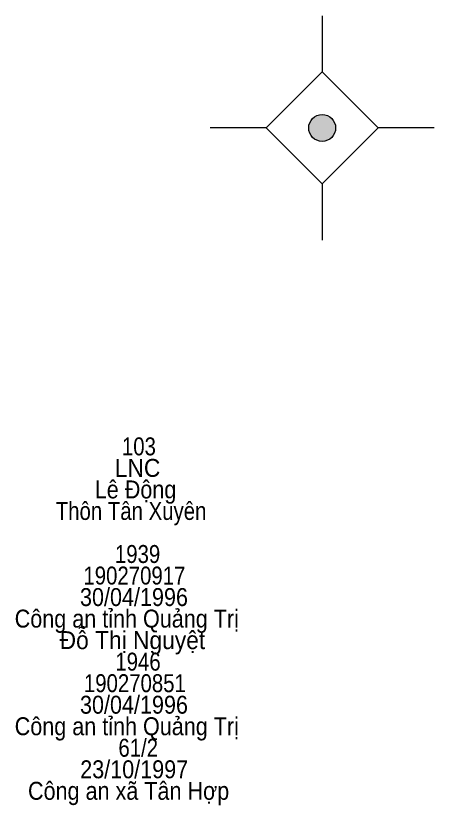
# Model space of a CAD drawing. Header units: metres. Extents: x 550999 to 552168, y 1840994 to 1841978.
# Drawn here: x 551774.5 to 551783.84, y 1841465.97 to 1841483.57 of the extents above; entities that cross this region are included whole.
import ezdxf
from ezdxf.enums import TextEntityAlignment as Align

# ---------------------------------------------------------------- set-up
doc = ezdxf.new("R2010")
doc.units = ezdxf.units.M
doc.header["$LTSCALE"] = 0.16
doc.layers.add('11', color=7, linetype='Continuous', lineweight=13)
doc.layers.add('15', color=7, linetype='Continuous')

msp = doc.modelspace()

# ---------------------------------------------------------------- hatches: boundary and pattern name
at = {"layer": '11'}
msp.add_hatch(color=256, dxfattribs=at).paths.add_polyline_path([(551781.6395, 1841481.07, 1), (551781.0395, 1841481.07, 1)])

# ---------------------------------------------------------------- linework, layer by layer
for p, q in [((551781.34, 1841483.57), (551781.34, 1841482.32)), ((551780.09, 1841481.07), (551778.84, 1841481.07)), ((551783.84, 1841481.07), (551782.59, 1841481.07)), ((551781.34, 1841479.82), (551781.34, 1841478.57))]:
    msp.add_line(p, q, dxfattribs=at)
msp.add_lwpolyline([(551781.34, 1841482.32), (551780.09, 1841481.07), (551781.34, 1841479.82), (551782.59, 1841481.07)], close=True, dxfattribs=at)
msp.add_circle((551781.3395, 1841481.07), 0.3, dxfattribs=at)

# ---------------------------------------------------------------- texts
at = {"layer": '15'}
for s, width, p in [('103', 0.85, (551777.25, 1841473.77)), ('LNC', 0.95, (551777.22, 1841473.29)), ('Lê Động', 0.9, (551777.175, 1841472.81)), ('Thôn Tân Xuyên', 0.85, (551777.075, 1841472.33)), ('1939', 0.85, (551777.22, 1841471.37)), ('190270917', 0.85, (551777.15, 1841470.89)), ('30/04/1996', 0.9, (551777.14, 1841470.41)), ('Công an tỉnh Quảng Trị', 0.9, (551776.98, 1841469.93)), ('Đỗ Thị Nguyệt', 0.95, (551777.105, 1841469.45)), ('1946', 0.85, (551777.23, 1841468.97)), ('190270851', 0.85, (551777.16, 1841468.49)), ('30/04/1996', 0.9, (551777.14, 1841468.01)), ('Công an tỉnh Quảng Trị', 0.9, (551776.98, 1841467.53)), ('61/2', 0.85, (551777.235, 1841467.05)), ('23/10/1997', 0.9, (551777.145, 1841466.57)), ('Công an xã Tân Hợp', 0.9, (551777.02, 1841466.09))]:
    msp.add_text(s, height=0.4, dxfattribs=dict(at, width=width)).set_placement(p, align=Align.CENTER)

doc.saveas('drawing.dxf')
